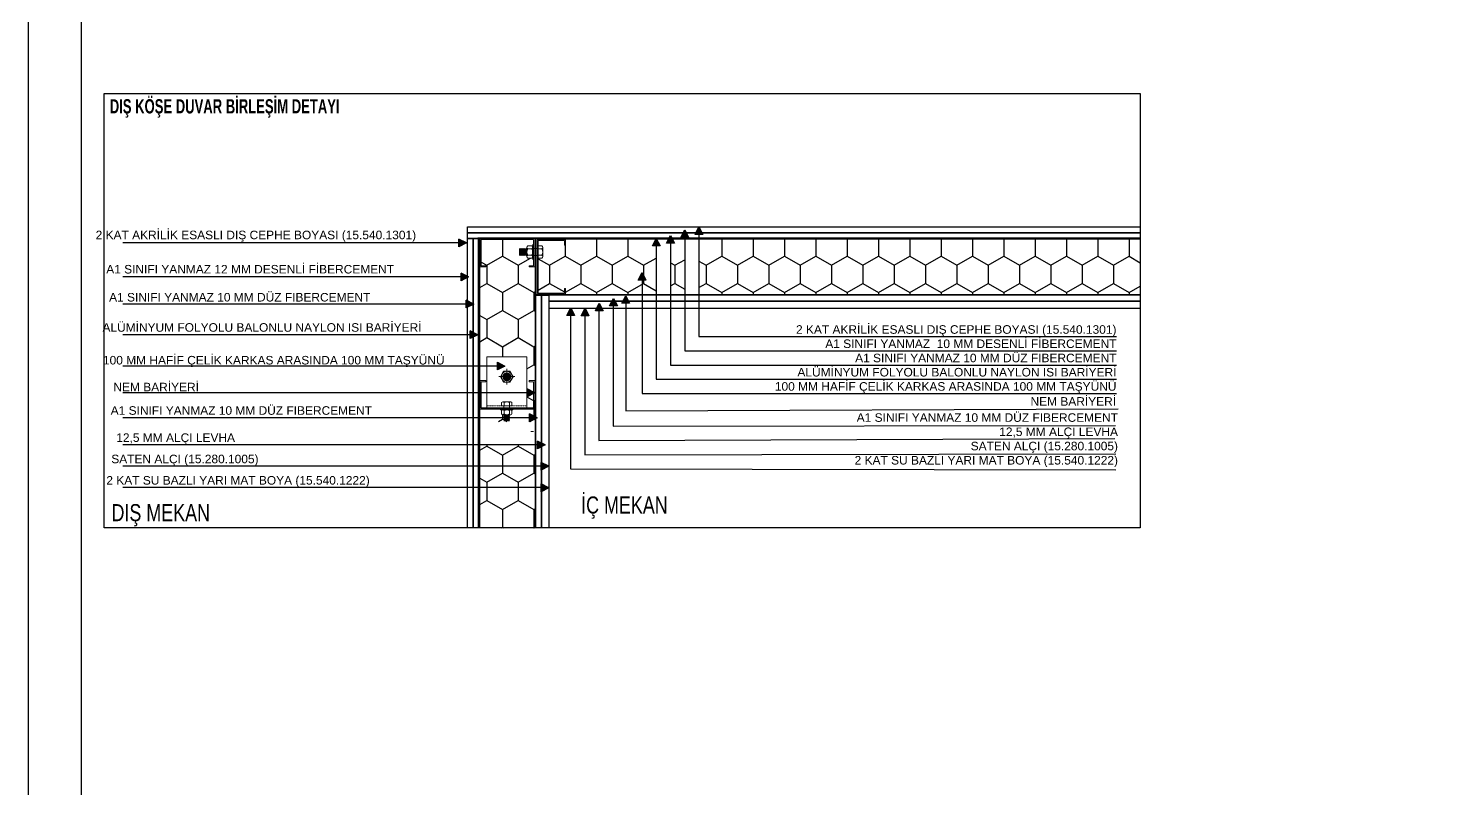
# Model space of a CAD drawing. Header units: centimetres. Extents: x -373760 to 14750, y -122502 to 29584.
# Drawn here: x -182437 to -178433, y -67444 to -65291 of the extents above; entities that cross this region are included whole.
import ezdxf
from ezdxf.enums import TextEntityAlignment as Align

# ---------------------------------------------------------------- set-up
doc = ezdxf.new("R2010")
doc.units = ezdxf.units.CM
doc.linetypes.add('Dash', pattern=[6, 3, -3])
doc.linetypes.add('HIDDEN2', pattern=[0.1875, 0.125, -0.0625])
for name, color, linetype, lineweight in [('Aluminum bubble wrap', 2, 'Dash', 13), ('Bolt', 7, 'Continuous', 0), ('Part', 1, 'Continuous', 0), ('Part_Hidden', 7, 'Continuous', 0), ('YAZI', 5, 'Continuous', 0)]:
    doc.layers.add(name, color=color, linetype=linetype, lineweight=lineweight)
doc.layers.add('CER', color=4, linetype='Continuous')
doc.layers.add('Tarama', color=253, linetype='Continuous')
doc.styles.add('ROMANS', font='', dxfattribs={"width": 0.8})
doc.styles.add('TROMANS', font='arial.ttf', dxfattribs={"width": 0.75})
doc.styles.add('YAZI', font='arial.ttf', dxfattribs={"height": 34})
doc.styles.get('ROMANS').set_extended_font_data('VNI-Avo')
pattern_1 = [(270, (-232251.9, -52986.264), (44.330823, -76.78324), [51.18883, -102.37765]), (30, (-232251.9, -52986.264), (44.330824, 76.78324), [51.18883, -102.37765]), (330, (-232251.9, -52986.264), (88.661647, -2e-07), [-102.37765, 51.18883])]

# ---------------------------------------------------------------- blocks, each defined once
blk = doc.blocks.new('*A721')
at = {"layer": 'Bolt'}
blk.add_hatch(color=256, dxfattribs=at).paths.add_polyline_path([(109.1, 229.4), (109.1, 229.5), (109.1, 229.6), (109.1, 229.7), (109.1, 229.8), (109.1, 229.9), (109.2, 229.9), (109.2, 230), (109.2, 230.1), (109.2, 230.2), (109.2, 230.3), (109.2, 230.4), (109.2, 230.5), (109.2, 230.5), (109.2, 230.6), (109.3, 230.7), (109.3, 230.8), (109.3, 230.9), (109.3, 231), (109.3, 231), (109.4, 231.1), (109.4, 231.2), (109.4, 231.3), (109.4, 231.4), (109.5, 231.5), (109.5, 231.5), (109.5, 231.6), (109.5, 231.7), (109.6, 231.8), (109.6, 231.9), (109.6, 231.9), (109.7, 232), (109.7, 232.1), (109.7, 232.2), (109.8, 232.3), (109.8, 232.3), (109.8, 232.4), (109.9, 232.5), (109.9, 232.6), (110, 232.6), (110, 232.7), (110, 232.8), (110.1, 232.9), (110.1, 232.9), (110.2, 233), (110.2, 233.1), (110.3, 233.2), (110.3, 233.2), (110.4, 233.3), (110.4, 233.4), (110.5, 233.4), (110.5, 233.5), (110.6, 233.6), (110.6, 233.7), (110.7, 233.7), (110.7, 233.8), (110.8, 233.9), (110.8, 233.9), (110.9, 234), (110.9, 234), (111, 234.1), (111.1, 234.2), (111.1, 234.2), (111.2, 234.3), (111.2, 234.4), (111.3, 234.4), (111.4, 234.5), (111.4, 234.5), (111.5, 234.6), (111.6, 234.6), (111.6, 234.7), (111.7, 234.8), (111.8, 234.8), (111.8, 234.9), (111.9, 234.9), (112, 235), (112, 235), (112.1, 235.1), (112.2, 235.1), (112.2, 235.2), (112.3, 235.2), (112.4, 235.3), (112.5, 235.3), (112.5, 235.4), (112.6, 235.4), (112.7, 235.4), (112.8, 235.5), (112.8, 235.5), (112.9, 235.6), (113, 235.6), (113.1, 235.6), (113.1, 235.7), (113.2, 235.7), (113.3, 235.7), (113.4, 235.8), (113.4, 235.8), (113.5, 235.8), (113.6, 235.9), (113.7, 235.9), (113.8, 235.9), (113.9, 236), (113.9, 236), (114, 236), (114.1, 236), (114.2, 236.1), (114.3, 236.1), (114.3, 236.1), (114.4, 236.1), (114.5, 236.2), (114.6, 236.2), (114.7, 236.2), (114.8, 236.2), (114.8, 236.2), (114.9, 236.2), (115, 236.3), (115.1, 236.3), (115.2, 236.3), (115.3, 236.3), (115.4, 236.3), (115.4, 236.3), (115.5, 236.3), (115.6, 236.3), (115.7, 236.3), (115.8, 236.3), (115.9, 236.3), (116, 236.3), (116, 236.3), (116.1, 236.3), (116.2, 236.3), (116.3, 236.3), (116.4, 236.3), (116.5, 236.3), (116.6, 236.3), (116.6, 236.3), (116.7, 236.3), (116.8, 236.3), (116.9, 236.3), (117, 236.3), (117.1, 236.3), (117.2, 236.3), (117.2, 236.3), (117.3, 236.2), (117.4, 236.2), (117.5, 236.2), (117.6, 236.2), (117.7, 236.2), (117.7, 236.2), (117.8, 236.1), (117.9, 236.1), (118, 236.1), (118.1, 236.1), (118.2, 236), (118.2, 236), (118.3, 236), (118.4, 236), (118.5, 235.9), (118.6, 235.9), (118.6, 235.9), (118.7, 235.8), (118.8, 235.8), (118.9, 235.8), (119, 235.7), (119, 235.7), (119.1, 235.7), (119.2, 235.6), (119.3, 235.6), (119.4, 235.6), (119.4, 235.5), (119.5, 235.5), (119.6, 235.4), (119.7, 235.4), (119.7, 235.4), (119.8, 235.3), (119.9, 235.3), (119.9, 235.2), (120, 235.2), (120.1, 235.1), (120.2, 235.1), (120.2, 235), (120.3, 235), (120.4, 234.9), (120.4, 234.9), (120.5, 234.8), (120.6, 234.8), (120.6, 234.7), (120.7, 234.6), (120.8, 234.6), (120.8, 234.5), (120.9, 234.5), (121, 234.4), (121, 234.4), (121.1, 234.3), (121.1, 234.2), (121.2, 234.2), (121.3, 234.1), (121.3, 234), (121.4, 234), (121.4, 233.9), (121.5, 233.9), (121.5, 233.8), (121.6, 233.7), (121.6, 233.7), (121.7, 233.6), (121.8, 233.5), (121.8, 233.4), (121.9, 233.4), (121.9, 233.3), (121.9, 233.2), (122, 233.2), (122, 233.1), (122.1, 233), (122.1, 232.9), (122.2, 232.9), (122.2, 232.8), (122.3, 232.7), (122.3, 232.6), (122.3, 232.6), (122.4, 232.5), (122.4, 232.4), (122.5, 232.3), (122.5, 232.3), (122.5, 232.2), (122.6, 232.1), (122.6, 232), (122.6, 231.9), (122.7, 231.9), (122.7, 231.8), (122.7, 231.7), (122.7, 231.6), (122.8, 231.5), (122.8, 231.5), (122.8, 231.4), (122.9, 231.3), (122.9, 231.2), (122.9, 231.1), (122.9, 231), (122.9, 231), (123, 230.9), (123, 230.8), (123, 230.7), (123, 230.6), (123, 230.5), (123, 230.5), (123.1, 230.4), (123.1, 230.3), (123.1, 230.2), (123.1, 230.1), (123.1, 230), (123.1, 229.9), (123.1, 229.9), (123.1, 229.8), (123.1, 229.7), (123.1, 229.6), (123.1, 229.5), (123.1, 229.4), (123.1, 229.3), (123.1, 229.3), (123.1, 229.2), (123.1, 229.1), (123.1, 229), (123.1, 228.9), (123.1, 228.8), (123.1, 228.7), (123.1, 228.7), (123.1, 228.6), (123.1, 228.5), (123.1, 228.4), (123.1, 228.3), (123, 228.2), (123, 228.2), (123, 228.1), (123, 228), (123, 227.9), (123, 227.8), (122.9, 227.7), (122.9, 227.6), (122.9, 227.6), (122.9, 227.5), (122.9, 227.4), (122.8, 227.3), (122.8, 227.2), (122.8, 227.2), (122.7, 227.1), (122.7, 227), (122.7, 226.9), (122.7, 226.8), (122.6, 226.7), (122.6, 226.7), (122.6, 226.6), (122.5, 226.5), (122.5, 226.4), (122.5, 226.4), (122.4, 226.3), (122.4, 226.2), (122.3, 226.1), (122.3, 226), (122.3, 226), (122.2, 225.9), (122.2, 225.8), (122.1, 225.7), (122.1, 225.7), (122, 225.6), (122, 225.5), (121.9, 225.5), (121.9, 225.4), (121.9, 225.3), (121.8, 225.2), (121.8, 225.2), (121.7, 225.1), (121.6, 225), (121.6, 225), (121.5, 224.9), (121.5, 224.8), (121.4, 224.8), (121.4, 224.7), (121.3, 224.6), (121.3, 224.6), (121.2, 224.5), (121.1, 224.5), (121.1, 224.4), (121, 224.3), (121, 224.3), (120.9, 224.2), (120.8, 224.2), (120.8, 224.1), (120.7, 224), (120.6, 224), (120.6, 223.9), (120.5, 223.9), (120.4, 223.8), (120.4, 223.8), (120.3, 223.7), (120.2, 223.7), (120.2, 223.6), (120.1, 223.6), (120, 223.5), (119.9, 223.5), (119.9, 223.4), (119.8, 223.4), (119.7, 223.3), (119.7, 223.3), (119.6, 223.3), (119.5, 223.2), (119.4, 223.2), (119.4, 223.1), (119.3, 223.1), (119.2, 223.1), (119.1, 223), (119, 223), (119, 222.9), (118.9, 222.9), (118.8, 222.9), (118.7, 222.8), (118.6, 222.8), (118.6, 222.8), (118.5, 222.8), (118.4, 222.7), (118.3, 222.7), (118.2, 222.7), (118.2, 222.6), (118.1, 222.6), (118, 222.6), (117.9, 222.6), (117.8, 222.6), (117.7, 222.5), (117.7, 222.5), (117.6, 222.5), (117.5, 222.5), (117.4, 222.5), (117.3, 222.4), (117.2, 222.4), (117.2, 222.4), (117.1, 222.4), (117, 222.4), (116.9, 222.4), (116.8, 222.4), (116.7, 222.4), (116.6, 222.4), (116.6, 222.4), (116.5, 222.4), (116.4, 222.4), (116.3, 222.3), (116.2, 222.3), (116.1, 222.3), (116, 222.3), (116, 222.3), (115.9, 222.4), (115.8, 222.4), (115.7, 222.4), (115.6, 222.4), (115.5, 222.4), (115.4, 222.4), (115.4, 222.4), (115.3, 222.4), (115.2, 222.4), (115.1, 222.4), (115, 222.4), (114.9, 222.4), (114.8, 222.5), (114.8, 222.5), (114.7, 222.5), (114.6, 222.5), (114.5, 222.5), (114.4, 222.6), (114.3, 222.6), (114.3, 222.6), (114.2, 222.6), (114.1, 222.6), (114, 222.7), (113.9, 222.7), (113.9, 222.7), (113.8, 222.8), (113.7, 222.8), (113.6, 222.8), (113.5, 222.8), (113.4, 222.9), (113.4, 222.9), (113.3, 222.9), (113.2, 223), (113.1, 223), (113.1, 223.1), (113, 223.1), (112.9, 223.1), (112.8, 223.2), (112.8, 223.2), (112.7, 223.3), (112.6, 223.3), (112.5, 223.3), (112.5, 223.4), (112.4, 223.4), (112.3, 223.5), (112.2, 223.5), (112.2, 223.6), (112.1, 223.6), (112, 223.7), (112, 223.7), (111.9, 223.8), (111.8, 223.8), (111.8, 223.9), (111.7, 223.9), (111.6, 224), (111.6, 224), (111.5, 224.1), (111.4, 224.2), (111.4, 224.2), (111.3, 224.3), (111.2, 224.3), (111.2, 224.4), (111.1, 224.5), (111.1, 224.5), (111, 224.6), (110.9, 224.6), (110.9, 224.7), (110.8, 224.8), (110.8, 224.8), (110.7, 224.9), (110.7, 225), (110.6, 225), (110.6, 225.1), (110.5, 225.2), (110.5, 225.2), (110.4, 225.3), (110.4, 225.4), (110.3, 225.5), (110.3, 225.5), (110.2, 225.6), (110.2, 225.7), (110.1, 225.7), (110.1, 225.8), (110, 225.9), (110, 226), (110, 226), (109.9, 226.1), (109.9, 226.2), (109.8, 226.3), (109.8, 226.4), (109.8, 226.4), (109.7, 226.5), (109.7, 226.6), (109.7, 226.7), (109.6, 226.7), (109.6, 226.8), (109.6, 226.9), (109.5, 227), (109.5, 227.1), (109.5, 227.2), (109.5, 227.2), (109.4, 227.3), (109.4, 227.4), (109.4, 227.5), (109.4, 227.6), (109.3, 227.6), (109.3, 227.7), (109.3, 227.8), (109.3, 227.9), (109.3, 228), (109.2, 228.1), (109.2, 228.2), (109.2, 228.2), (109.2, 228.3), (109.2, 228.4), (109.2, 228.5), (109.2, 228.6), (109.2, 228.7), (109.2, 228.7), (109.1, 228.8), (109.1, 228.9), (109.1, 229), (109.1, 229.1), (109.1, 229.2), (109.1, 229.3), (109.1, 229.3)], flags=17)
at = {"layer": 'Bolt', "linetype": 'Continuous', "lineweight": 0}
for p, q in [((102.1, 229.3), (130.1, 229.3)), ((116.1, 215.3), (116.1, 243.3))]:
    blk.add_line(p, q, dxfattribs=at)

msp = doc.modelspace()

# ---------------------------------------------------------------- hatches: boundary and pattern name
h = msp.add_hatch(color=256)
h.dxf.hatch_style = 1
h.paths.add_polyline_path([(-181218.04, -65888.32), (-181218.04, -65910.18), (-181205.63, -65903.85), (-181211, -65891.91)])
h.paths.add_polyline_path([(-181211, -65891.91), (-181205.63, -65903.85), (-181196.62, -65899.25)])
h = msp.add_hatch(color=256)
h.dxf.hatch_style = 1
h.paths.add_polyline_path([(-180670.21, -65907.69), (-180648.35, -65907.69), (-180654.68, -65895.28), (-180666.62, -65900.65)])
h.paths.add_polyline_path([(-180666.62, -65900.65), (-180654.68, -65895.28), (-180659.28, -65886.27)])
h = msp.add_hatch(color=256)
h.dxf.hatch_style = 1
h.paths.add_polyline_path([(-180629.9, -65899.63), (-180608.05, -65899.63), (-180614.37, -65887.22), (-180626.31, -65892.59)])
h.paths.add_polyline_path([(-180626.31, -65892.59), (-180614.37, -65887.22), (-180618.97, -65878.21)])
h = msp.add_hatch(color=256)
h.dxf.hatch_style = 1
h.paths.add_polyline_path([(-180589.6, -65883.5), (-180567.74, -65883.5), (-180574.07, -65871.1), (-180586, -65876.46)])
h.paths.add_polyline_path([(-180586, -65876.46), (-180574.07, -65871.1), (-180578.67, -65862.08)])
h = msp.add_hatch(color=256)
h.dxf.hatch_style = 1
h.paths.add_polyline_path([(-180549.29, -65875.44), (-180527.43, -65875.44), (-180533.76, -65863.04), (-180545.7, -65868.4)])
h.paths.add_polyline_path([(-180545.7, -65868.4), (-180533.76, -65863.04), (-180538.36, -65854.02)])
h = msp.add_hatch(color=256)
h.dxf.hatch_style = 1
h.paths.add_polyline_path([(-181211.75, -65984.45), (-181211.75, -66006.31), (-181199.35, -65999.98), (-181204.71, -65988.04)])
h.paths.add_polyline_path([(-181204.71, -65988.04), (-181199.35, -65999.98), (-181190.33, -65995.38)])
h = msp.add_hatch(color=256)
h.dxf.hatch_style = 1
h.paths.add_polyline_path([(-180710.51, -66004.42), (-180688.66, -66004.42), (-180694.99, -65992.02), (-180706.92, -65997.38)])
h.paths.add_polyline_path([(-180706.92, -65997.38), (-180694.99, -65992.02), (-180699.59, -65983)])
h = msp.add_hatch(color=256)
h.dxf.hatch_style = 1
h.paths.add_polyline_path([(-180756.58, -66069.94), (-180734.73, -66069.94), (-180741.06, -66057.54), (-180752.99, -66062.9)])
h.paths.add_polyline_path([(-180752.99, -66062.9), (-180741.06, -66057.54), (-180745.66, -66048.52)])
h = msp.add_hatch(color=256)
h.dxf.hatch_style = 1
h.paths.add_polyline_path([(-181196.81, -66061.25), (-181196.81, -66083.1), (-181184.41, -66076.77), (-181189.77, -66064.84)])
h.paths.add_polyline_path([(-181189.77, -66064.84), (-181184.41, -66076.77), (-181175.39, -66072.17)])
h = msp.add_hatch(color=256)
h.dxf.hatch_style = 1
h.paths.add_polyline_path([(-180912.18, -66104.16), (-180890.33, -66104.16), (-180896.66, -66091.75), (-180908.59, -66097.12)])
h.paths.add_polyline_path([(-180908.59, -66097.12), (-180896.66, -66091.75), (-180901.26, -66082.74)])
h = msp.add_hatch(color=256)
h.dxf.hatch_style = 1
h.paths.add_polyline_path([(-180871.74, -66105.19), (-180849.88, -66105.19), (-180856.21, -66092.78), (-180868.15, -66098.15)])
h.paths.add_polyline_path([(-180868.15, -66098.15), (-180856.21, -66092.78), (-180860.81, -66083.77)])
h = msp.add_hatch(color=256)
h.dxf.hatch_style = 1
h.paths.add_polyline_path([(-180831.43, -66091.58), (-180809.58, -66091.58), (-180815.9, -66079.17), (-180827.84, -66084.54)])
h.paths.add_polyline_path([(-180827.84, -66084.54), (-180815.9, -66079.17), (-180820.5, -66070.16)])
h = msp.add_hatch(color=256)
h.dxf.hatch_style = 1
h.paths.add_polyline_path([(-180791.13, -66077.6), (-180769.27, -66077.6), (-180775.6, -66065.2), (-180787.54, -66070.56)])
h.paths.add_polyline_path([(-180787.54, -66070.56), (-180775.6, -66065.2), (-180780.2, -66056.18)])
h = msp.add_hatch(color=256)
h.dxf.hatch_style = 1
h.paths.add_polyline_path([(-181185.79, -66148.27), (-181185.79, -66170.13), (-181173.39, -66163.8), (-181178.75, -66151.86)])
h.paths.add_polyline_path([(-181178.75, -66151.86), (-181173.39, -66163.8), (-181164.37, -66159.2)])
h = msp.add_hatch(color=256)
h.dxf.hatch_style = 1
h.paths.add_polyline_path([(-181108.91, -66236.73), (-181108.91, -66258.59), (-181096.51, -66252.26), (-181101.87, -66240.32)])
h.paths.add_polyline_path([(-181101.87, -66240.32), (-181096.51, -66252.26), (-181087.49, -66247.66)])
h = msp.add_hatch(color=256)
h.dxf.hatch_style = 1
h.paths.add_polyline_path([(-181024.59, -66312.63), (-181024.59, -66334.49), (-181012.18, -66328.16), (-181017.55, -66316.23)])
h.paths.add_polyline_path([(-181017.55, -66316.23), (-181012.18, -66328.16), (-181003.17, -66323.56)])
h = msp.add_hatch(color=256)
h.dxf.hatch_style = 1
h.paths.add_polyline_path([(-181017.72, -66383.41), (-181017.72, -66405.26), (-181005.31, -66398.93), (-181010.68, -66387)])
h.paths.add_polyline_path([(-181010.68, -66387), (-181005.31, -66398.93), (-180996.3, -66394.33)])
h = msp.add_hatch(color=256)
h.dxf.hatch_style = 1
h.paths.add_polyline_path([(-180995.19, -66460.2), (-180995.19, -66482.06), (-180982.78, -66475.73), (-180988.15, -66463.79)])
h.paths.add_polyline_path([(-180988.15, -66463.79), (-180982.78, -66475.73), (-180973.77, -66471.13)])
h = msp.add_hatch(color=256)
h.dxf.hatch_style = 1
h.paths.add_polyline_path([(-180985.07, -66520.66), (-180985.07, -66542.52), (-180972.66, -66536.19), (-180978.03, -66524.25)])
h.paths.add_polyline_path([(-180978.03, -66524.25), (-180972.66, -66536.19), (-180963.65, -66531.59)])
h = msp.add_hatch(color=256)
h.dxf.hatch_style = 1
h.paths.add_polyline_path([(-180985.07, -66581.64), (-180985.07, -66603.49), (-180972.66, -66597.16), (-180978.03, -66585.23)])
h.paths.add_polyline_path([(-180978.03, -66585.23), (-180972.66, -66597.16), (-180963.65, -66592.56)])
at = {"layer": 'Tarama', "ltscale": 3}
h = msp.add_hatch(dxfattribs=at)
h.set_pattern_fill('HONEY', color=256, scale=16.122465, angle=270)
h.set_pattern_definition(pattern_1)
h.paths.add_polyline_path([(-181002.34, -66404.59), (-181158.73, -66404.59), (-181158.73, -66705.92), (-181002.34, -66705.92)])
h.paths.add_polyline_path([(-181097.14, -66374.03, -0.254994), (-181093.45, -66372.01), (-181099.83, -66371.88), (-181099.83, -66369.72), (-181106.54, -66369.72), (-181158.73, -66369.72), (-181158.73, -66705.92), (-180999.92, -66705.92), (-180999.92, -66047.49), (-180999.92, -65934.62), (-181003.15, -65934.62), (-181003.15, -65966.88), (-181019.27, -65966.88), (-181019.27, -65963.66), (-181006.37, -65963.66), (-181006.37, -65945.9), (-181008.95, -65945.9), (-181009.11, -65938.24, -0.254994), (-181011.53, -65942.68), (-181022.82, -65942.68, -0.2549808), (-181025.24, -65938.24), (-181025.24, -65935.02), (-181026.85, -65933), (-181028.14, -65934.62), (-181029.43, -65933), (-181030.72, -65934.62), (-181032.01, -65933), (-181033.3, -65934.62), (-181034.59, -65933), (-181035.88, -65934.62), (-181037.17, -65933), (-181038.46, -65934.62), (-181039.75, -65933), (-181041.04, -65934.62), (-181042.33, -65933), (-181043.62, -65934.62), (-181044.9, -65933), (-181046.19, -65934.62), (-181046.19, -65915.27), (-181044.9, -65916.88), (-181043.62, -65915.27), (-181042.33, -65916.88), (-181041.04, -65915.27), (-181039.75, -65916.88), (-181038.46, -65915.27), (-181037.17, -65916.88), (-181035.88, -65915.27), (-181034.59, -65916.88), (-181033.3, -65915.27), (-181032.01, -65916.88), (-181030.72, -65915.27), (-181029.43, -65916.88), (-181028.14, -65915.27), (-181026.85, -65916.88), (-181025.24, -65914.87), (-181025.24, -65911.64, -0.2550072), (-181022.82, -65907.21), (-181011.53, -65907.21, -0.254994), (-181009.11, -65911.64), (-181008.95, -65903.98), (-181006.37, -65903.98), (-181006.37, -65889.49), (-181014.22, -65889.49), (-181038.4, -65889.49), (-181082.36, -65889.49), (-181106.54, -65889.49), (-181154.7, -65889.49), (-181154.7, -65963.66), (-181141.8, -65963.66), (-181141.8, -65966.88), (-181158.73, -65966.88), (-181158.73, -66247.66), (-181138.79, -66247.66), (-181138.79, -66221.4), (-181025.93, -66221.4), (-181025.93, -66366.5), (-181038.4, -66366.5), (-181040.23, -66366.5), (-181074.3, -66366.5), (-181074.3, -66369.72), (-181064.9, -66369.72), (-181064.9, -66371.88), (-181071.28, -66372.01, -0.254994), (-181067.58, -66374.03), (-181067.58, -66383.43, -0.2549757), (-181071.28, -66385.45), (-181073.96, -66385.45), (-181075.64, -66386.79), (-181074.3, -66387.87), (-181075.64, -66388.94), (-181074.3, -66390.02), (-181075.64, -66391.09), (-181074.3, -66392.17), (-181075.64, -66393.24), (-181074.3, -66394.32), (-181075.64, -66395.39), (-181074.3, -66396.47), (-181075.64, -66397.54), (-181074.3, -66398.61), (-181075.64, -66399.69), (-181074.3, -66400.76), (-181075.64, -66401.84), (-181074.3, -66402.91), (-181090.42, -66402.91), (-181089.08, -66401.84), (-181090.42, -66400.76), (-181089.08, -66399.69), (-181090.42, -66398.61), (-181089.08, -66397.54), (-181090.42, -66396.47), (-181089.08, -66395.39), (-181090.42, -66394.32), (-181089.08, -66393.24), (-181090.42, -66392.17), (-181089.08, -66391.09), (-181090.42, -66390.02), (-181089.08, -66388.94), (-181090.42, -66387.87), (-181089.08, -66386.79), (-181090.76, -66385.45), (-181093.44, -66385.45, -0.2550124), (-181097.14, -66383.43)])
h.paths.add_polyline_path([(-180659.28, -65907.69), (-180670.21, -65907.69), (-180660.51, -65888.69), (-180916.09, -65888.69), (-180916.09, -65905.62), (-180919.31, -65905.62), (-180919.31, -65892.72), (-180993.47, -65892.72), (-180993.47, -65907.21), (-180982.99, -65907.21, -0.2549808), (-180980.58, -65911.64), (-180980.58, -65938.24, -0.2550072), (-180982.99, -65942.68), (-180993.47, -65942.68), (-180993.47, -66041.04), (-180919.31, -66041.04), (-180919.31, -66028.15), (-180916.09, -66028.15), (-180916.09, -66045.07), (-180699.59, -66045.07), (-180699.59, -66004.42), (-180710.51, -66004.42), (-180699.59, -65983), (-180688.66, -66004.42), (-180699.59, -66004.42), (-180699.59, -66045.07), (-180659.28, -66045.07)])
h.paths.add_polyline_path([(-179289.45, -65888.69), (-180538.36, -65888.69), (-180538.36, -66045.07), (-179289.45, -66045.07)])
h.paths.add_polyline_path([(-180578.67, -65888.69), (-180613.63, -65888.69), (-180608.05, -65899.63), (-180618.97, -65899.63), (-180618.97, -66045.07), (-180578.67, -66045.07)])
h = msp.add_hatch(dxfattribs=at)
h.set_pattern_fill('HONEY', color=256, scale=16.122465, angle=270)
h.set_pattern_definition(pattern_1)
h.paths.add_polyline_path([(-181002.34, -66471.13), (-181158.73, -66471.13), (-181158.73, -66705.92), (-181002.34, -66705.92)])

# ---------------------------------------------------------------- linework, layer by layer
for p, q in [((-181196.62, -65899.25), (-181218.04, -65888.32)), ((-181218.04, -65910.18), (-181218.04, -65888.32)), ((-180659.28, -65886.27), (-180648.35, -65907.69)), ((-180618.97, -65878.21), (-180608.05, -65899.63)), ((-180567.74, -65883.5), (-180589.6, -65883.5)), ((-180578.67, -65862.08), (-180567.74, -65883.5)), ((-180538.36, -65854.02), (-180527.43, -65875.44)), ((-181218.04, -65899.25), (-182168.58, -65899.25)), ((-181196.62, -65899.25), (-181218.04, -65910.18)), ((-180648.35, -65907.69), (-180670.21, -65907.69)), ((-180608.05, -65899.63), (-180629.9, -65899.63)), ((-181211.75, -65995.38), (-182168.58, -65995.38)), ((-181190.33, -65995.38), (-181211.75, -65984.45)), ((-181211.75, -66006.31), (-181211.75, -65984.45)), ((-181190.33, -65995.38), (-181211.75, -66006.31)), ((-180688.66, -66004.42), (-180710.51, -66004.42)), ((-180699.59, -65983), (-180688.66, -66004.42)), ((-180745.66, -66048.52), (-180734.73, -66069.94)), ((-181196.81, -66072.17), (-182168.58, -66072.17)), ((-181175.39, -66072.17), (-181196.81, -66061.25)), ((-181196.81, -66083.1), (-181196.81, -66061.25)), ((-181175.39, -66072.17), (-181196.81, -66083.1)), ((-180901.26, -66082.74), (-180890.33, -66104.16)), ((-180860.81, -66083.77), (-180849.88, -66105.19)), ((-180820.5, -66070.16), (-180809.58, -66091.58)), ((-180769.27, -66077.6), (-180791.13, -66077.6)), ((-180780.2, -66056.18), (-180769.27, -66077.6)), ((-180734.73, -66069.94), (-180756.58, -66069.94)), ((-180890.33, -66104.16), (-180912.18, -66104.16)), ((-180849.88, -66105.19), (-180871.74, -66105.19)), ((-180809.58, -66091.58), (-180831.43, -66091.58)), ((-181185.79, -66159.2), (-182168.58, -66159.2)), ((-181164.37, -66159.2), (-181185.79, -66148.27)), ((-181164.37, -66159.2), (-181185.79, -66170.13)), ((-181108.91, -66247.66), (-182168.58, -66247.66)), ((-181108.91, -66258.59), (-181108.91, -66236.73)), ((-181087.49, -66247.66), (-181108.91, -66258.59)), ((-181017.72, -66323.56), (-182168.58, -66323.56)), ((-181003.17, -66323.56), (-181024.59, -66312.63)), ((-181024.59, -66334.49), (-181024.59, -66312.63)), ((-181003.17, -66323.56), (-181024.59, -66334.49)), ((-181017.72, -66394.33), (-182168.58, -66394.33)), ((-180996.3, -66394.33), (-181017.72, -66383.41)), ((-181017.72, -66405.26), (-181017.72, -66383.41)), ((-180996.3, -66394.33), (-181017.72, -66405.26)), ((-180995.19, -66471.13), (-182168.58, -66471.13)), ((-180973.77, -66471.13), (-180995.19, -66460.2)), ((-180995.19, -66482.06), (-180995.19, -66460.2)), ((-180973.77, -66471.13), (-180995.19, -66482.06)), ((-180963.65, -66531.59), (-180985.07, -66520.66)), ((-180985.07, -66542.52), (-180985.07, -66520.66)), ((-180985.07, -66531.59), (-182168.58, -66531.59)), ((-180963.65, -66531.59), (-180985.07, -66542.52)), ((-180985.07, -66592.05), (-182168.58, -66592.05)), ((-180963.65, -66592.56), (-180985.07, -66581.64)), ((-180985.07, -66603.49), (-180985.07, -66581.64)), ((-180963.65, -66592.56), (-180985.07, -66603.49))]:
    msp.add_line(p, q)
at = {"color": 11}
msp.add_line((-180996.7, -66047.49), (-180996.7, -66044.27), dxfattribs=at)
for points in [[(-182221.45, -65475.62), (-179289.45, -65475.62), (-179289.45, -66705.92), (-182221.45, -66705.92)], [(-181218.04, -65910.18), (-181218.04, -65888.32), (-181196.62, -65899.25)], [(-180648.35, -65907.69), (-180670.21, -65907.69), (-180659.28, -65886.27)], [(-180608.05, -65899.63), (-180629.9, -65899.63), (-180618.97, -65878.21)], [(-180567.74, -65883.5), (-180589.6, -65883.5), (-180578.67, -65862.08)], [(-180527.43, -65875.44), (-180549.29, -65875.44), (-180538.36, -65854.02)], [(-181211.75, -66006.31), (-181211.75, -65984.45), (-181190.33, -65995.38)], [(-180688.66, -66004.42), (-180710.51, -66004.42), (-180699.59, -65983)], [(-180734.73, -66069.94), (-180756.58, -66069.94), (-180745.66, -66048.52)], [(-181196.81, -66083.1), (-181196.81, -66061.25), (-181175.39, -66072.17)], [(-180890.33, -66104.16), (-180912.18, -66104.16), (-180901.26, -66082.74)], [(-180849.88, -66105.19), (-180871.74, -66105.19), (-180860.81, -66083.77)], [(-180809.58, -66091.58), (-180831.43, -66091.58), (-180820.5, -66070.16)], [(-180769.27, -66077.6), (-180791.13, -66077.6), (-180780.2, -66056.18)], [(-181185.79, -66170.13), (-181185.79, -66148.27), (-181164.37, -66159.2)], [(-181108.91, -66258.59), (-181108.91, -66236.73), (-181087.49, -66247.66)], [(-181024.59, -66334.49), (-181024.59, -66312.63), (-181003.17, -66323.56)], [(-181017.72, -66405.26), (-181017.72, -66383.41), (-180996.3, -66394.33)], [(-180995.19, -66482.06), (-180995.19, -66460.2), (-180973.77, -66471.13)], [(-180985.07, -66542.52), (-180985.07, -66520.66), (-180963.65, -66531.59)], [(-180985.07, -66603.49), (-180985.07, -66581.64), (-180963.65, -66592.56)]]:
    msp.add_lwpolyline(points, close=True)
at = {"color": 3}
for points in [[(-179289.45, -65870.15), (-181193.39, -65870.15), (-181193.39, -65854.02), (-179289.45, -65854.02)], [(-179289.45, -65886.27), (-181193.39, -65886.27), (-181193.39, -65870.15), (-179289.45, -65870.15)], [(-181193.39, -66705.92), (-181193.39, -65886.27), (-181177.27, -65886.27), (-181177.27, -66705.92)], [(-181177.27, -66705.92), (-181177.27, -65886.27), (-181161.15, -65886.27), (-181161.15, -66705.92)]]:
    msp.add_lwpolyline(points, dxfattribs=at)
for points in [[(-180578.67, -65883.5), (-180578.67, -66204.69), (-179356.86, -66204.69)], [(-180538.36, -65875.44), (-180538.36, -66164.38), (-179356.86, -66164.38)], [(-180659.28, -65907.69), (-180659.28, -66285.3), (-179356.86, -66285.3)], [(-180618.97, -65899.63), (-180618.97, -66244.99), (-179356.86, -66244.99)], [(-180699.59, -66004.42), (-180699.59, -66325.61), (-179356.86, -66325.61)], [(-180821.52, -66089.07), (-180821.52, -66458.35), (-179361.29, -66453.09)], [(-180781.22, -66078.16), (-180781.22, -66418.05), (-179359.92, -66416.34)], [(-180745.11, -66051.26), (-180745, -66374.18), (-179352.35, -66368.67)], [(-180902.13, -66102.82), (-180902.13, -66538.97), (-179358.56, -66541.58)], [(-180861.83, -66104.41), (-180861.83, -66498.66), (-179358.56, -66496.66)]]:
    msp.add_lwpolyline(points)
at = {"color": 11}
for points in [[(-180999.92, -66705.92), (-180999.92, -66047.49), (-180983.8, -66047.49), (-180983.8, -66705.92)], [(-180983.8, -66705.92), (-180983.8, -66047.49), (-180963.65, -66047.49), (-180963.65, -66705.92)], [(-179289.45, -66047.49), (-180963.65, -66047.49), (-180963.65, -66063.62), (-179289.45, -66063.62)], [(-179289.45, -66063.62), (-180963.65, -66063.62), (-180963.65, -66083.77), (-179289.45, -66083.77)]]:
    msp.add_lwpolyline(points, dxfattribs=at)
at = {"layer": 'Aluminum bubble wrap', "linetype": 'Dash', "ltscale": 100, "const_width": 3.22}
for points in [[(-179289.45, -65884.66), (-181164.37, -65884.66)], [(-181162.76, -66705.92), (-181162.76, -65883.04)]]:
    msp.add_lwpolyline(points, dxfattribs=at)
at = {"layer": 'Bolt', "color": 3}
for p, q in [((-181044.9, -65916.88), (-181046.19, -65915.27)), ((-181043.62, -65915.27), (-181046.19, -65934.62)), ((-181046.19, -65934.62), (-181046.19, -65915.27)), ((-181044.9, -65916.88), (-181046.19, -65924.94)), ((-181044.9, -65916.88), (-181043.62, -65915.27)), ((-181044.9, -65933), (-181042.33, -65916.88)), ((-181043.62, -65915.27), (-181042.33, -65916.88)), ((-181043.62, -65934.62), (-181041.04, -65915.27)), ((-181042.33, -65916.88), (-181041.04, -65915.27)), ((-181039.75, -65916.88), (-181042.33, -65933)), ((-181041.04, -65915.27), (-181039.75, -65916.88)), ((-181038.46, -65915.27), (-181041.04, -65934.62)), ((-181039.75, -65916.88), (-181038.46, -65915.27)), ((-181039.75, -65933), (-181037.17, -65916.88)), ((-181038.46, -65915.27), (-181037.17, -65916.88)), ((-181038.46, -65934.62), (-181035.88, -65915.27)), ((-181037.17, -65916.88), (-181035.88, -65915.27)), ((-181034.59, -65916.88), (-181037.17, -65933)), ((-181035.88, -65915.27), (-181034.59, -65916.88)), ((-181033.3, -65915.27), (-181035.88, -65934.62)), ((-181034.59, -65916.88), (-181033.3, -65915.27)), ((-181034.59, -65933), (-181032.01, -65916.88)), ((-181033.3, -65915.27), (-181032.01, -65916.88)), ((-181033.3, -65934.62), (-181030.72, -65915.27)), ((-181032.01, -65916.88), (-181030.72, -65915.27)), ((-181029.43, -65916.88), (-181032.01, -65933)), ((-181030.72, -65915.27), (-181029.43, -65916.88)), ((-181028.14, -65915.27), (-181030.72, -65934.62)), ((-181029.43, -65916.88), (-181028.14, -65915.27)), ((-181029.43, -65933), (-181026.85, -65916.88)), ((-181028.14, -65915.27), (-181026.85, -65916.88)), ((-181028.14, -65934.62), (-181025.56, -65915.27)), ((-181026.85, -65916.88), (-181025.56, -65915.27)), ((-181026.85, -65933), (-181025.24, -65922.93)), ((-181025.56, -65915.27), (-181025.24, -65915.67)), ((-181025.24, -65938.24), (-181025.24, -65911.64)), ((-181025.24, -65938.24), (-181025.24, -65911.64)), ((-181022.82, -65907.21), (-181011.53, -65907.21)), ((-181022.82, -65916.07), (-181011.53, -65916.07)), ((-181009.11, -65938.24), (-181009.11, -65911.64)), ((-181008.95, -65915.27), (-181009.11, -65915.27)), ((-181006.37, -65903.98), (-181008.95, -65903.98)), ((-181008.95, -65945.9), (-181008.95, -65903.98)), ((-181006.37, -65945.9), (-181006.37, -65903.98)), ((-180993.47, -65915.27), (-181006.37, -65915.27)), ((-180993.47, -65907.21), (-180982.99, -65907.21)), ((-180993.47, -65942.68), (-180993.47, -65907.21)), ((-180982.99, -65916.07), (-180993.47, -65916.07)), ((-180980.58, -65938.24), (-180980.58, -65911.64)), ((-181046.19, -65934.62), (-181044.9, -65933)), ((-181044.9, -65933), (-181043.62, -65934.62)), ((-181043.62, -65934.62), (-181042.33, -65933)), ((-181042.33, -65933), (-181041.04, -65934.62)), ((-181041.04, -65934.62), (-181039.75, -65933)), ((-181039.75, -65933), (-181038.46, -65934.62)), ((-181038.46, -65934.62), (-181037.17, -65933)), ((-181037.17, -65933), (-181035.88, -65934.62)), ((-181035.88, -65934.62), (-181034.59, -65933)), ((-181034.59, -65933), (-181033.3, -65934.62)), ((-181033.3, -65934.62), (-181032.01, -65933)), ((-181032.01, -65933), (-181030.72, -65934.62)), ((-181030.72, -65934.62), (-181029.43, -65933)), ((-181029.43, -65933), (-181028.14, -65934.62)), ((-181028.14, -65934.62), (-181026.85, -65933)), ((-181026.85, -65933), (-181025.56, -65934.62)), ((-181025.56, -65934.62), (-181025.24, -65934.21)), ((-181011.53, -65933.81), (-181022.82, -65933.81)), ((-181011.53, -65942.68), (-181022.82, -65942.68)), ((-181008.95, -65934.62), (-181009.11, -65934.62)), ((-181006.37, -65945.9), (-181008.95, -65945.9)), ((-180993.47, -65934.62), (-181006.37, -65934.62)), ((-180982.99, -65933.81), (-180993.47, -65933.81)), ((-180982.99, -65942.68), (-180993.47, -65942.68))]:
    msp.add_line(p, q, dxfattribs=at)
at = {"layer": 'Bolt', "color": 4}
for p, q in [((-181064.9, -66369.73), (-181099.83, -66369.73)), ((-181099.83, -66369.73), (-181099.83, -66371.88)), ((-181097.14, -66360.05), (-181097.14, -66351.32)), ((-181067.58, -66360.05), (-181097.14, -66360.05)), ((-181071.28, -66349.3), (-181093.45, -66349.3)), ((-181090.42, -66360.05), (-181090.42, -66369.73)), ((-181089.75, -66351.32), (-181089.75, -66360.05)), ((-181074.97, -66351.32), (-181074.97, -66360.05)), ((-181074.3, -66360.05), (-181074.3, -66369.73)), ((-181067.58, -66351.32), (-181067.58, -66360.05)), ((-181064.9, -66369.73), (-181064.9, -66371.88)), ((-181064.9, -66371.88), (-181099.83, -66371.88)), ((-181097.14, -66383.43), (-181097.14, -66374.03)), ((-181071.28, -66372.01), (-181093.45, -66372.01)), ((-181071.28, -66385.45), (-181093.45, -66385.45)), ((-181071.28, -66385.45), (-181093.45, -66385.45)), ((-181090.42, -66371.88), (-181090.42, -66372.01)), ((-181090.42, -66385.72), (-181090.09, -66385.45)), ((-181089.08, -66386.79), (-181090.42, -66385.72)), ((-181074.3, -66387.87), (-181090.42, -66385.72)), ((-181090.42, -66387.87), (-181089.08, -66386.79)), ((-181089.08, -66388.94), (-181090.42, -66387.87)), ((-181090.42, -66387.87), (-181074.3, -66390.02)), ((-181090.42, -66390.02), (-181089.08, -66388.94)), ((-181089.08, -66391.09), (-181090.42, -66390.02)), ((-181074.3, -66392.17), (-181090.42, -66390.02)), ((-181090.42, -66392.17), (-181089.08, -66391.09)), ((-181089.08, -66393.24), (-181090.42, -66392.17)), ((-181090.42, -66392.17), (-181074.3, -66394.32)), ((-181090.42, -66394.32), (-181089.08, -66393.24)), ((-181089.08, -66395.39), (-181090.42, -66394.32)), ((-181074.3, -66396.47), (-181090.42, -66394.32)), ((-181090.42, -66396.47), (-181089.08, -66395.39)), ((-181089.08, -66397.54), (-181090.42, -66396.47)), ((-181090.42, -66396.47), (-181074.3, -66398.61)), ((-181090.42, -66398.61), (-181089.08, -66397.54)), ((-181089.08, -66399.69), (-181090.42, -66398.61)), ((-181074.3, -66400.76), (-181090.42, -66398.61)), ((-181090.42, -66400.76), (-181089.08, -66399.69)), ((-181089.08, -66401.84), (-181090.42, -66400.76)), ((-181090.42, -66400.76), (-181074.3, -66402.91)), ((-181089.08, -66401.84), (-181090.42, -66402.91)), ((-181074.3, -66402.91), (-181090.42, -66402.91)), ((-181089.75, -66383.43), (-181089.75, -66374.03)), ((-181075.64, -66388.94), (-181089.08, -66386.79)), ((-181089.08, -66388.94), (-181075.64, -66391.09)), ((-181075.64, -66393.24), (-181089.08, -66391.09)), ((-181089.08, -66393.24), (-181075.64, -66395.39)), ((-181075.64, -66397.54), (-181089.08, -66395.39)), ((-181089.08, -66397.54), (-181075.64, -66399.69)), ((-181075.64, -66401.84), (-181089.08, -66399.69)), ((-181089.08, -66401.84), (-181082.36, -66402.91)), ((-181075.64, -66386.79), (-181084.04, -66385.45)), ((-181075.64, -66386.79), (-181074.3, -66385.72)), ((-181074.3, -66387.87), (-181075.64, -66386.79)), ((-181075.64, -66388.94), (-181074.3, -66387.87)), ((-181074.3, -66390.02), (-181075.64, -66388.94)), ((-181075.64, -66391.09), (-181074.3, -66390.02)), ((-181074.3, -66392.17), (-181075.64, -66391.09)), ((-181075.64, -66393.24), (-181074.3, -66392.17)), ((-181074.3, -66394.32), (-181075.64, -66393.24)), ((-181075.64, -66395.39), (-181074.3, -66394.32)), ((-181074.3, -66396.47), (-181075.64, -66395.39)), ((-181075.64, -66397.54), (-181074.3, -66396.47)), ((-181074.3, -66398.61), (-181075.64, -66397.54)), ((-181075.64, -66399.69), (-181074.3, -66398.61)), ((-181074.3, -66400.76), (-181075.64, -66399.69)), ((-181075.64, -66401.84), (-181074.3, -66400.76)), ((-181074.3, -66402.91), (-181075.64, -66401.84)), ((-181074.97, -66374.03), (-181074.97, -66383.43)), ((-181074.3, -66385.72), (-181074.64, -66385.45)), ((-181074.3, -66371.88), (-181074.3, -66372.01)), ((-181067.58, -66374.03), (-181067.58, -66383.43))]:
    msp.add_line(p, q, dxfattribs=at)
at = {"layer": 'Bolt', "color": 2}
msp.add_lwpolyline([(-181073.49, -66293.18), (-181064.63, -66277.83), (-181073.49, -66262.47), (-181091.23, -66262.47), (-181100.1, -66277.83), (-181091.23, -66293.18)], close=True, dxfattribs=at)
for radius in [15.36, 8.87]:
    msp.add_circle((-181082.36, -66277.83), radius, dxfattribs=at)
at = {"layer": 'Bolt', "color": 2, "linetype": 'Continuous', "lineweight": 0}
msp.add_circle((-181082.36, -66277.83), 11.29, dxfattribs=at)
at = {"layer": 'Bolt', "color": 3}
for centre, radius, start, end in [((-181019.96, -65911.64), 5.27, 122.77908, 237.22092), ((-181007.77, -65924.94), 17.47, 149.48976, 210.51024), ((-181014.39, -65911.64), 5.27, 302.77908, 57.22092), ((-181026.58, -65924.94), 17.47, 329.48976, 30.51024), ((-180985.85, -65911.64), 5.27, 302.77908, 57.22092), ((-180998.04, -65924.94), 17.47, 329.48976, 30.51024), ((-181019.96, -65938.24), 5.27, 122.77908, 237.22092), ((-181014.39, -65938.24), 5.27, 302.77908, 57.22092), ((-180985.85, -65938.24), 5.27, 302.77908, 57.22092)]:
    msp.add_arc(centre, radius, start, end, dxfattribs=at)
at = {"layer": 'Bolt', "color": 2}
for start, end in [(30, 150), (210, 330)]:
    msp.add_arc((-181082.36, -66277.83), 9.67, start, end, dxfattribs=at)
at = {"layer": 'Bolt', "color": 4}
for centre, radius, start, end in [((-181093.45, -66353.7), 4.39, 32.77908, 147.22092), ((-181082.36, -66363.86), 14.56, 59.48976, 120.51024), ((-181071.28, -66353.7), 4.39, 32.77908, 147.22092), ((-181093.45, -66376.41), 4.39, 32.77908, 147.22092), ((-181093.45, -66381.05), 4.39, 212.77908, 327.22092), ((-181082.36, -66386.57), 14.56, 59.48976, 120.51024), ((-181082.36, -66370.89), 14.56, 239.48976, 300.51024), ((-181071.28, -66376.41), 4.39, 32.77908, 147.22092), ((-181071.28, -66381.05), 4.39, 212.77908, 327.22092)]:
    msp.add_arc(centre, radius, start, end, dxfattribs=at)
at = {"layer": 'CER', "color": 2}
msp.add_lwpolyline([(-174354.96, -56588.86), (-182436.51, -56588.86), (-182436.51, -86588.86), (-174354.96, -86588.86)], dxfattribs=at)
msp.add_lwpolyline([(-182286.51, -86438.86), (-174504.96, -86438.86), (-174504.96, -56738.86), (-182286.51, -56738.86)], close=True, dxfattribs=at)
at = {"layer": 'Part', "color": 11, "linetype": 'Continuous', "lineweight": 9}
for p, q in [((-181161.15, -66705.92), (-181161.15, -65886.27)), ((-181161.15, -65886.27), (-181158.73, -65886.27)), ((-181158.73, -66705.92), (-181158.73, -65886.27)), ((-181158.73, -65886.27), (-181157.92, -65886.27)), ((-181157.92, -65966.88), (-181157.92, -65886.27)), ((-181157.92, -65886.27), (-181104.72, -65886.27)), ((-181106.54, -65889.49), (-181154.7, -65889.49)), ((-181154.7, -65889.49), (-181154.7, -65963.66)), ((-181082.36, -65889.49), (-181106.54, -65889.49)), ((-181104.72, -65886.27), (-181080.54, -65886.27)), ((-181104.72, -65886.27), (-181016.05, -65886.27)), ((-181038.4, -65889.49), (-181082.36, -65889.49)), ((-181080.54, -65886.27), (-181040.23, -65886.27)), ((-181040.23, -65886.27), (-181016.05, -65886.27)), ((-181014.22, -65889.49), (-181038.4, -65889.49)), ((-181016.05, -65886.27), (-181003.15, -65886.27)), ((-181006.37, -65889.49), (-181014.22, -65889.49)), ((-181006.37, -65963.66), (-181006.37, -65889.49)), ((-181003.15, -65886.27), (-181003.15, -65966.88)), ((-180999.92, -65886.27), (-181003.15, -65886.27)), ((-181002.34, -66705.92), (-181002.34, -65886.27)), ((-180999.92, -66705.92), (-180999.92, -65886.27)), ((-180996.7, -65886.27), (-180996.7, -65889.49)), ((-180996.7, -65886.27), (-179289.45, -65886.27)), ((-180996.7, -65888.69), (-179289.45, -65888.69)), ((-180996.7, -65983), (-180996.7, -65889.49)), ((-180996.7, -65889.49), (-180916.09, -65889.49)), ((-180916.09, -65889.49), (-180916.09, -65905.62)), ((-180996.7, -65926.57), (-180996.7, -65983)), ((-180996.7, -66044.27), (-180996.7, -65926.57)), ((-180996.7, -65926.57), (-180996.7, -65965.27)), ((-180919.31, -65892.72), (-180993.47, -65892.72)), ((-180993.47, -65892.72), (-180993.47, -65981.18)), ((-180993.47, -65963.44), (-180993.47, -65928.4)), ((-180993.47, -65928.4), (-180993.47, -66041.04)), ((-180919.31, -65905.62), (-180919.31, -65892.72)), ((-180916.09, -65905.62), (-180919.31, -65905.62)), ((-181141.8, -65966.88), (-181157.92, -65966.88)), ((-181154.7, -65963.66), (-181141.8, -65963.66)), ((-181141.8, -65963.66), (-181141.8, -65966.88)), ((-181019.27, -65966.88), (-181019.27, -65963.66)), ((-181019.27, -65963.66), (-181006.37, -65963.66)), ((-181003.15, -65966.88), (-181019.27, -65966.88)), ((-180996.7, -65965.27), (-180996.7, -65983)), ((-180993.47, -65955), (-180993.47, -65972.74)), ((-180993.47, -65981.18), (-180993.47, -65963.44)), ((-180916.09, -66044.27), (-180996.7, -66044.27)), ((-180996.7, -66045.07), (-179289.45, -66045.07)), ((-180996.7, -66047.49), (-179289.45, -66047.49)), ((-180993.47, -66041.04), (-180919.31, -66041.04)), ((-180919.31, -66028.15), (-180916.09, -66028.15)), ((-180919.31, -66041.04), (-180919.31, -66028.15)), ((-180916.09, -66028.15), (-180916.09, -66044.27)), ((-181138.79, -66221.4), (-181138.79, -66366.5)), ((-181025.93, -66221.4), (-181138.79, -66221.4)), ((-181025.93, -66366.5), (-181025.93, -66221.4)), ((-181141.8, -66289.11), (-181157.92, -66289.11)), ((-181157.92, -66289.11), (-181157.92, -66369.72)), ((-181141.8, -66292.34), (-181141.8, -66289.11)), ((-181003.15, -66289.11), (-181019.27, -66289.11)), ((-181019.27, -66289.11), (-181019.27, -66292.34)), ((-181003.15, -66369.72), (-181003.15, -66289.11)), ((-181154.7, -66366.5), (-181154.7, -66292.34)), ((-181154.7, -66292.34), (-181141.8, -66292.34)), ((-181019.27, -66292.34), (-181006.37, -66292.34)), ((-181006.37, -66292.34), (-181006.37, -66366.5)), ((-181161.15, -66369.72), (-181158.73, -66369.72)), ((-181158.73, -66369.72), (-181157.92, -66369.72)), ((-181157.92, -66369.72), (-181104.72, -66369.72)), ((-181106.54, -66366.5), (-181154.7, -66366.5)), ((-181138.79, -66366.5), (-181025.93, -66366.5)), ((-181038.4, -66369.72), (-181106.54, -66369.72)), ((-181104.72, -66366.5), (-181016.05, -66366.5)), ((-181080.54, -66366.5), (-181040.23, -66366.5)), ((-181040.23, -66366.5), (-181016.05, -66366.5)), ((-181014.22, -66366.5), (-181038.4, -66366.5)), ((-181038.4, -66369.72), (-181003.15, -66369.72)), ((-181006.37, -66433.04), (-181014.22, -66433.04))]:
    msp.add_line(p, q, dxfattribs=at)
at = {"layer": 'Part_Hidden', "color": 20, "linetype": 'HIDDEN2', "lineweight": 9}
msp.add_line((-181025.93, -66360.05), (-181138.79, -66360.05), dxfattribs=at)
at = {"layer": 'Tarama', "color": 3, "ltscale": 3}
msp.add_lwpolyline([(-181154.7, -66366.5), (-181006.37, -66366.5)], dxfattribs=at)

# ---------------------------------------------------------------- block references
at = {"lineweight": 0, "xscale": 1.612246485892683, "yscale": 1.612246485892683, "zscale": 1.612246485892683, "rotation": 180}
msp.add_blockref('*A721', (-180895.13, -65908.06), dxfattribs=at)

# ---------------------------------------------------------------- texts
at = {"layer": 'YAZI', "style": 'YAZI'}
for s, p in [('2 KAT AKRİLİK ESASLI DIŞ CEPHE BOYASI (15.540.1301)', (-181338.96, -65888.65)), ('A1 SINIFI YANMAZ 12 MM DESENLİ FİBERCEMENT ', (-181391.87, -65985.68)), ('A1 SINIFI YANMAZ 10 MM DÜZ FIBERCEMENT', (-181468.25, -66064.99)), ('ALÜMİNYUM FOLYOLU BALONLU NAYLON ISI BARİYERİ', (-181323.61, -66150.56)), ('2 KAT AKRİLİK ESASLI DIŞ CEPHE BOYASI (15.540.1301)', (-179356.86, -66156.32)), ('A1 SINIFI YANMAZ  10 MM DESENLİ FİBERCEMENT', (-179356.86, -66196.63)), ('A1 SINIFI YANMAZ 10 MM DÜZ FIBERCEMENT', (-179356.86, -66236.93)), ('100 MM HAFİF ÇELİK KARKAS ARASINDA 100 MM TAŞYÜNÜ', (-181258.41, -66243.27)), ('ALÜMİNYUM FOLYOLU BALONLU NAYLON ISI BARİYERİ', (-179356.86, -66277.24)), ('NEM BARİYERİ', (-181953.51, -66319.3)), ('100 MM HAFİF ÇELİK KARKAS ARASINDA 100 MM TAŞYÜNÜ', (-179356.86, -66317.54)), ('NEM BARİYERİ', (-179357.91, -66360)), ('A1 SINIFI YANMAZ 10 MM DÜZ FIBERCEMENT', (-181463.8, -66385.69)), ('A1 SINIFI YANMAZ 10 MM DÜZ FIBERCEMENT', (-179352.51, -66405.64)), ('12,5 MM ALÇI LEVHA', (-181851.44, -66462.49)), ('12,5 MM ALÇI LEVHA', (-179352.51, -66445.95)), ('SATEN ALÇI (15.280.1005)', (-179352.51, -66486.25)), ('SATEN ALÇI (15.280.1005)', (-181784.81, -66522.94)), ('2 KAT SU BAZLI YARI MAT BOYA (15.540.1222)', (-179352.51, -66526.56)), ('2 KAT SU BAZLI YARI MAT BOYA (15.540.1222)', (-181470.24, -66583.4))]:
    msp.add_text(s, height=24.1837, dxfattribs=at).set_placement(p, align=Align.RIGHT)
at = {"layer": 'YAZI', "insert": (-182205.93, -65492.18), "char_height": 40.3062, "width": 3095.0624, "attachment_point": 1, "style": 'ROMANS'}
msp.add_mtext('{\\fArial Narrow|b1|i0|c162|p34;DIŞ KÖŞE DUVAR BİRLEŞİM DETAYI}', dxfattribs=at)
at = {"layer": 'YAZI', "color": 1, "char_height": 48.3674, "width": 14732.136, "attachment_point": 1, "style": 'TROMANS'}
for s, insert in [('{\\fArial|b0|i0|c162|p34;İÇ MEKAN}', (-180871.82, -66616.99)), ('{\\fArial|b0|i0|c162|p34;DIŞ MEKAN}', (-182200.97, -66638.66))]:
    msp.add_mtext(s, dxfattribs=dict(at, insert=insert))

doc.saveas('drawing.dxf')
